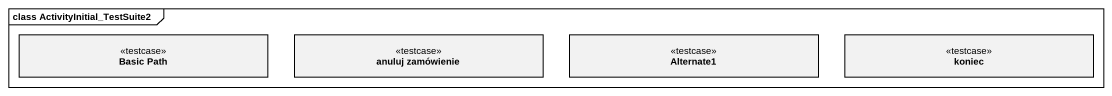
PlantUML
@startuml
mainframe class ActivityInitial_TestSuite2
hide circle
hide empty members
class "Basic Path" as Basic_Path <<testcase>>
class "anuluj zamówienie" as anuluj_zamówienie <<testcase>>
class Alternate1 <<testcase>>
class koniec <<testcase>>
@enduml
